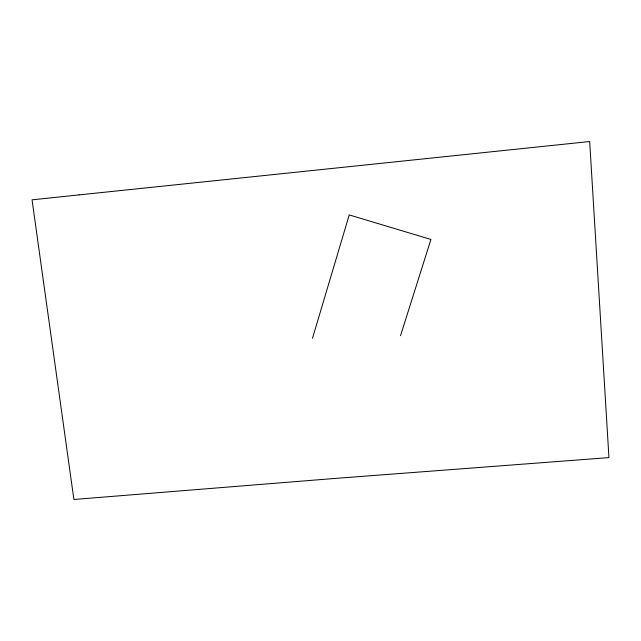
<?xml version="1.0" encoding="UTF-8"?>
<svg xmlns="http://www.w3.org/2000/svg" width="641" height="641" viewBox="0 0 641 641"><rect width="100%" height="100%" fill="white"/><g stroke="black" fill="none" stroke-linecap="round" stroke-linejoin="round"><path stroke-width="0.96" d="M312.488 338.304L349.233 214.919L430.936 239.446L400.513 335.716M78.987 194.904L32.05 199.824L73.891 499.475L333.248 478.571L608.95 457.602L589.68 141.525L78.987 194.904"/></g></svg>
